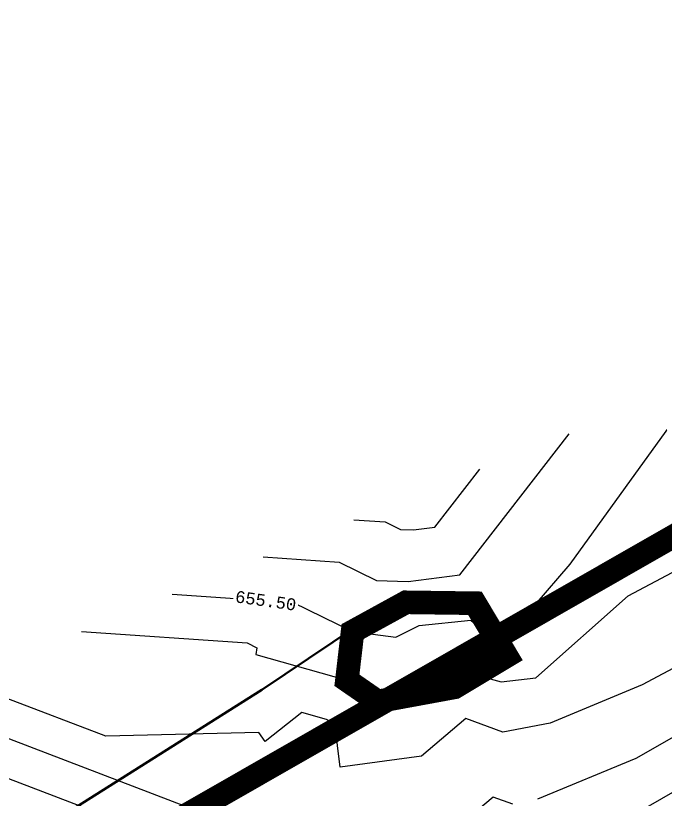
# Model space of a CAD drawing. Header units: inches. Extents: x 533200 to 542759, y 3594234 to 3596688.
# Drawn here: x 535896.54 to 535910.29, y 3595763.28 to 3595779.87 of the extents above; entities that cross this region are included whole.
import ezdxf
from ezdxf.enums import TextEntityAlignment as Align

# ---------------------------------------------------------------- set-up
doc = ezdxf.new("R2010")
doc.units = ezdxf.units.IN
doc.header["$MEASUREMENT"] = 0
for name, color, linetype in [('C-PROP-BNDY', 150, 'Continuous'), ('CVL_CUADCON_TIT', 1, 'Continuous'), ('CVL_CURV_D', 1, 'Continuous'), ('CVL_CURV_G', 5, 'Continuous'), ('CVL_CURV_TX', 2, 'Continuous')]:
    doc.layers.add(name, color=color, linetype=linetype)
doc.styles.add('MONOTXT4', font='MONOTXT4.shx')

msp = doc.modelspace()

# ---------------------------------------------------------------- linework, layer by layer
at = {"const_width": 0.5}
msp.add_lwpolyline([(535898.065, 3595761.753), (535928.984, 3595779.445), (535930.081, 3595726.686), (535905.916, 3595727.942, 0.03527), (535900.563, 3595727.843)], format="xyb", close=True, dxfattribs=at)
at = {"layer": 'C-PROP-BNDY', "color": 3, "linetype": 'Continuous', "lineweight": 30, "const_width": 0.5, "elevation": 655.5}
msp.add_lwpolyline([(535903.67, 3595766.83), (535904.8, 3595767.45), (535906.26, 3595767.43), (535906.93, 3595766.31), (535905.83, 3595765.65), (535904.2, 3595765.35), (535903.55, 3595765.8), (535903.67, 3595766.83)], dxfattribs=at)
at = {"layer": 'CVL_CURV_D', "color": 6, "linetype": 'Continuous'}
for points, elevation in [([(535901.774, 3595768.41), (535903.384, 3595768.298), (535904.177, 3595767.911), (535904.846, 3595767.888), (535905.942, 3595768.035), (535908.256, 3595771.018)], 655.6), ([(535903.695, 3595769.198), (535904.358, 3595769.152), (535904.685, 3595768.993), (535904.96, 3595768.983), (535905.411, 3595769.044), (535906.364, 3595770.272)], 655.7), ([(535897.931, 3595766.834), (535901.435, 3595766.591), (535901.645, 3595766.488), (535901.625, 3595766.348), (535903.55, 3595765.8), (535904.152, 3595765.485), (535904.235, 3595765.474), (535905.549, 3595766.141), (535905.959, 3595766.184), (535906.27, 3595765.914), (535906.814, 3595765.764), (535907.548, 3595765.848), (535909.504, 3595767.585), (535910.898, 3595768.326)], 655.4), ([(535911.115, 3595766.398), (535909.8, 3595765.7), (535907.853, 3595764.894), (535906.854, 3595764.698), (535906.064, 3595764.986), (535905.127, 3595764.195), (535903.407, 3595763.961), (535903.292, 3595764.877), (535903.119, 3595764.969), (535902.598, 3595765.115), (535901.819, 3595764.504), (535901.684, 3595764.696), (535898.443, 3595764.617), (535896.334, 3595765.423)], 655.3), ([(535911.754, 3595765.335), (535909.667, 3595764.14), (535907.585, 3595763.278)], 655.2), ([(535901.699, 3595762.528), (535896.074, 3595764.679)], 655.2), ([(535912.401, 3595764.549), (535908.997, 3595762.593)], 655.1), ([(535900.267, 3595762.231), (535895.814, 3595763.934)], 655.1), ([(535907.062, 3595763.175), (535906.648, 3595763.326), (535906.157, 3595762.912)], 655.2)]:
    msp.add_lwpolyline(points, dxfattribs=dict(at, elevation=elevation))
at = {"layer": 'CVL_CURV_G', "color": 5, "linetype": 'Continuous', "elevation": 655.5}
msp.add_lwpolyline([(535899.852, 3595767.622), (535902.409, 3595767.445), (535903.67, 3595766.83), (535904.588, 3595766.709), (535905.081, 3595766.959), (535906.174, 3595767.074), (535906.796, 3595766.534), (535908.273, 3595768.257), (535910.034, 3595770.696), (535910.273, 3595771.021), (535910.538, 3595771.408)], dxfattribs=at)

# ---------------------------------------------------------------- next in the draw order: wipeouts: each hides what was drawn before it
at = {"color": 8}
for points in [[(535910.362, 3595771.015), (535911.634, 3595771.539), (535911.482, 3595771.909), (535910.21, 3595771.385)], [(535901.122, 3595767.382), (535902.485, 3595767.191), (535902.541, 3595767.587), (535901.178, 3595767.779)]]:
    msp.add_wipeout(points, dxfattribs=at).translate(0, 0, 655.5).dxf.layer = 'CVL_CURV_TX'

# ---------------------------------------------------------------- next in the draw order: linework, layer by layer
at = {"layer": 'CVL_CUADCON_TIT', "lineweight": 50}
msp.add_lwpolyline([(535904.242, 3595767.269), (535901.75, 3595765.598), (535881.887, 3595753.056)], dxfattribs=at)

# ---------------------------------------------------------------- next in the draw order: texts
at = {"layer": 'CVL_CURV_TX', "color": 2, "style": 'MONOTXT4'}
msp.add_text('655.50', height=0.25, rotation=351.9976, dxfattribs=at).set_placement((535901.832, 3595767.485, 655.5), align=Align.MIDDLE)

doc.saveas('drawing.dxf')
